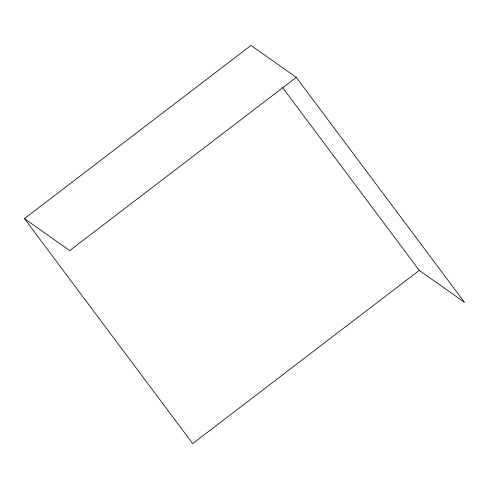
<?xml version="1.0" encoding="UTF-8"?>
<svg xmlns="http://www.w3.org/2000/svg" width="489" height="489" viewBox="0 0 489 489"><rect width="100%" height="100%" fill="white"/><g stroke="black" fill="none" stroke-linecap="round" stroke-linejoin="round"><path stroke-width="0.73" d="M419.281 270.399L192.715 443.602L24.45 218.601L251.016 45.398L296.285 77.396L464.55 302.398L419.281 270.399L282.563 87.586M296.285 77.396L69.719 250.6L24.45 218.601"/></g></svg>
